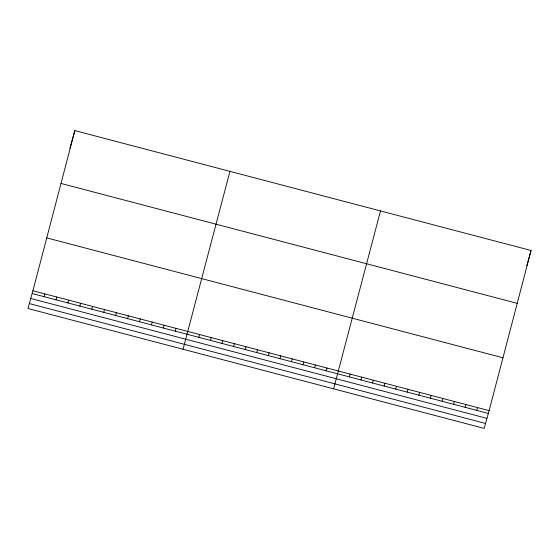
<?xml version="1.0" encoding="UTF-8"?>
<svg xmlns="http://www.w3.org/2000/svg" width="559" height="559" viewBox="0 0 559 559"><rect width="100%" height="100%" fill="white"/><g stroke="black" fill="none" stroke-linecap="round" stroke-linejoin="round"><path stroke-width="0.84" d="M32.911 290.743L74.843 130.603L531.05 250.495L489.118 410.634L484.157 428.397L27.95 308.505L32.911 290.743L489.118 410.634M229.952 171.368L183.059 349.27M380.504 210.932L333.611 388.833M69.882 148.366L74.843 130.603M44.063 296.668L44.839 293.873M55.991 299.806L56.773 297.011M67.925 302.943L68.701 300.148M79.853 306.073L80.636 303.285M91.788 309.211L92.563 306.416M103.715 312.348L104.498 309.553M115.65 315.486L116.433 312.691M127.585 318.616L128.36 315.828M139.512 321.753L140.295 318.965M151.447 324.891L152.223 322.096M163.375 328.028L164.157 325.233M175.309 331.159L176.085 328.371M198.822 337.343L199.598 334.548M210.401 340.382L211.183 337.594M221.979 343.429L222.762 340.634M233.564 346.468L234.34 343.68M245.142 349.515L245.925 346.72M256.721 352.561L257.503 349.766M268.306 355.601L269.082 352.813M279.884 358.647L280.667 355.852M291.463 361.687L292.245 358.899M303.048 364.734L303.823 361.939M314.626 367.773L315.409 364.985M326.204 370.82L326.987 368.025M349.368 376.906L350.151 374.111M360.946 379.952L361.729 377.157M372.532 382.992L373.307 380.204M384.11 386.038L384.892 383.243M395.688 389.078L396.471 386.29M407.273 392.125L408.049 389.33M418.852 395.164L419.634 392.376M430.43 398.211L431.213 395.416M442.015 401.257L442.791 398.462M453.594 404.297L454.376 401.509M465.172 407.343L465.954 404.548M476.757 410.383L477.533 407.595M526.781 265.791L527.242 264.141M527.472 263.317L531.05 250.495M61.008 183.45L517.215 303.341M46.746 237.896L502.953 357.788M32.129 293.531L488.335 413.429M30.752 298.471L486.959 418.37M29.327 303.565L485.533 423.456"/></g></svg>
